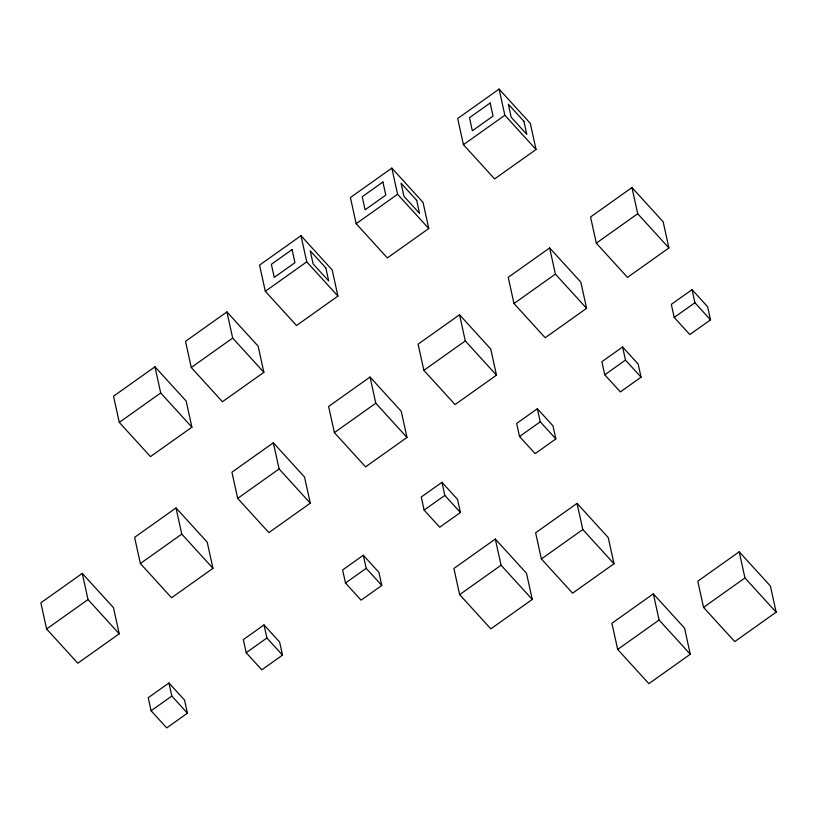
<?xml version="1.0" encoding="UTF-8"?>
<svg xmlns="http://www.w3.org/2000/svg" width="817" height="817" viewBox="0 0 817 817"><rect width="100%" height="100%" fill="white"/><g stroke="black" fill="none" stroke-linecap="round" stroke-linejoin="round"><path stroke-width="1.23" d="M499.095 89.104L457.673 118.516L463.433 144.68L494.622 178.913L536.044 149.501L530.294 123.336L499.095 89.104L504.855 115.268L536.044 149.501M391.833 168.118L350.411 197.53L356.171 223.695L387.36 257.927L428.782 228.515L423.032 202.35L391.833 168.118L397.583 194.283L428.782 228.515M300.983 235.694L259.561 265.106L265.321 291.281L296.51 325.513L337.932 296.091L332.182 269.927L300.983 235.694L306.743 261.859L337.932 296.091M226.922 311.91L185.51 341.332L191.26 367.497L222.449 401.729L263.871 372.317L258.121 346.142L226.922 311.91L232.682 338.085L263.871 372.317M463.433 144.68L504.855 115.268M356.171 223.695L397.583 194.283M154.954 366.802L113.532 396.214L119.282 422.379L150.481 456.611L191.903 427.199L186.143 401.035L154.954 366.802L160.704 392.967L191.903 427.199M265.321 291.281L306.743 261.859M191.26 367.497L232.682 338.085M119.282 422.379L160.704 392.967M82.272 573.401L40.85 602.813L46.6 628.988L77.799 663.22L119.221 633.798L113.461 607.634L82.272 573.401L88.022 599.566L119.221 633.798M176.023 507.939L134.601 537.351L140.361 563.516L171.55 597.758L212.971 568.336L207.222 542.171L176.023 507.939L181.772 534.104L212.971 568.336M631.96 187.563L590.548 216.985L596.298 243.149L627.487 277.382L668.909 247.97L663.159 221.795L631.96 187.563L637.72 213.737L668.909 247.97M273.338 442.794L231.916 472.206L237.676 498.38L268.864 532.613L310.286 503.19L304.537 477.026L273.338 442.794L279.097 468.958L310.286 503.19M549.647 247.929L508.225 277.341L513.985 303.515L545.174 337.748L586.596 308.326L580.846 282.161L549.647 247.929L555.397 274.093L586.596 308.326M370.04 377.046L328.618 406.468L334.378 432.632L365.567 466.864L406.989 437.452L401.239 411.278L370.04 377.046L375.8 403.22L406.989 437.452M459.532 314.759L418.11 344.171L423.87 370.336L455.059 404.568L496.481 375.156L490.731 348.992L459.532 314.759L465.292 340.924L496.481 375.156M46.6 628.988L88.022 599.566M140.361 563.516L181.772 534.104M596.298 243.149L637.72 213.737M237.676 498.38L279.097 468.958M513.985 303.515L555.397 274.093M334.378 432.632L375.8 403.22M423.87 370.336L465.292 340.924M692.04 289.657L671.329 304.363L674.209 317.445L689.803 334.562L710.514 319.856L707.634 306.773L692.04 289.657L694.92 302.739L710.514 319.856M622.595 346.99L601.884 361.696L604.764 374.789L620.358 391.905L641.069 377.188L638.189 364.106L622.595 346.99L625.475 360.072L641.069 377.188M537.372 408.725L516.661 423.431L519.53 436.513L535.135 453.629L555.846 438.923L552.966 425.841L537.372 408.725L540.241 421.807L555.846 438.923M441.956 482.316L421.245 497.022L424.115 510.104L439.72 527.22L460.431 512.514L457.551 499.432L441.956 482.316L444.826 495.398L460.431 512.514M674.209 317.445L694.92 302.739M168.945 682.992L148.234 697.698L151.114 710.78L166.709 727.896L187.42 713.19L184.55 700.108L168.945 682.992L171.825 696.074L187.42 713.19M604.764 374.789L625.475 360.072M519.53 436.513L540.241 421.807M424.115 510.104L444.826 495.398M264.024 624.923L243.313 639.629L246.193 652.712L261.787 669.828L282.498 655.122L279.618 642.039L264.024 624.923L266.904 638.006L282.498 655.122M363.32 555.243L342.609 569.96L345.489 583.042L361.083 600.158L381.794 585.452L378.914 572.36L363.32 555.243L366.2 568.326L381.794 585.452M151.114 710.78L171.825 696.074M246.193 652.712L266.904 638.006M345.489 583.042L366.2 568.326M495.316 539.057L453.895 568.469L459.644 594.633L490.843 628.865L532.265 599.453L526.505 573.289L495.316 539.057L501.066 565.221L532.265 599.453M577.057 503.364L535.635 532.776L541.385 558.951L572.584 593.183L613.996 563.761L608.246 537.596L577.057 503.364L582.807 529.528L613.996 563.761M459.644 594.633L501.066 565.221M541.385 558.951L582.807 529.528M653.334 593.836L611.913 623.259L617.672 649.423L648.861 683.655L690.283 654.243L684.534 628.079L653.334 593.836L659.094 620.011L690.283 654.243M739.201 551.792L697.779 581.204L703.539 607.378L734.728 641.611L776.15 612.188L770.4 586.024L739.201 551.792L744.951 577.956L776.15 612.188M617.672 649.423L659.094 620.011M703.539 607.378L744.951 577.956M490.18 102.993L469.469 117.699L472.349 130.791L493.06 116.075L490.18 102.993M382.918 182.007L362.207 196.723L365.087 209.806L385.798 195.089L382.918 182.007M292.067 249.594L271.356 264.3L274.236 277.382L294.947 262.676L292.067 249.594M523.932 121.314L508.337 104.198L511.207 117.28L526.812 134.397L523.932 121.314M416.67 200.328L401.076 183.212L403.945 196.294L419.55 213.411L416.67 200.328M325.82 267.915L310.225 250.799L313.095 263.881L328.7 280.997L325.82 267.915"/></g></svg>
